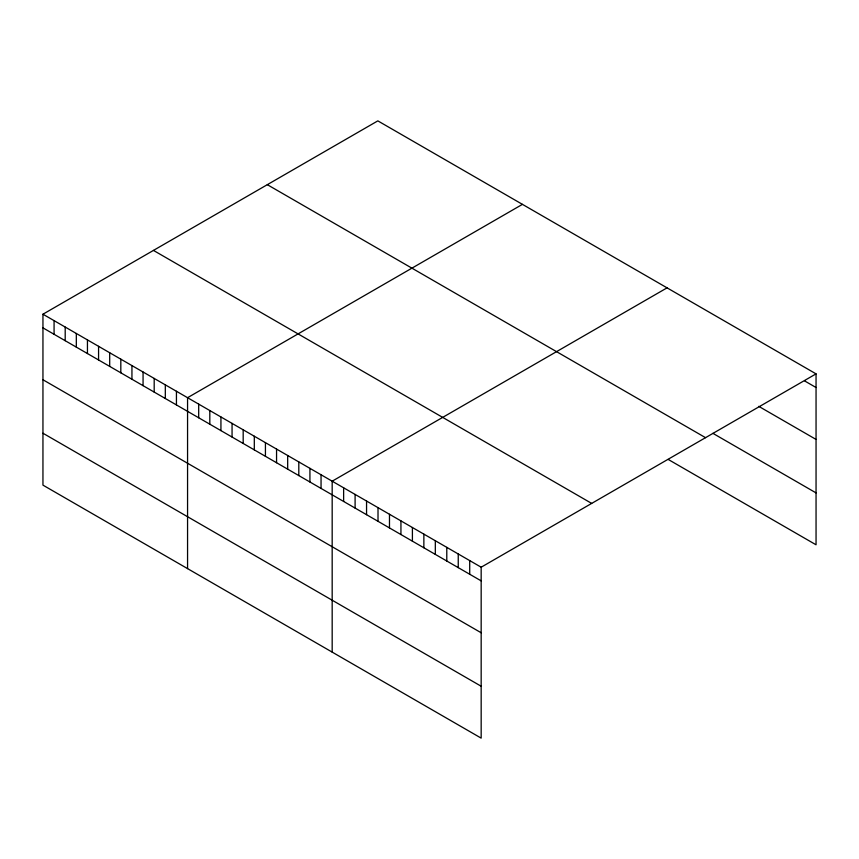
<?xml version="1.0" encoding="UTF-8"?>
<svg xmlns="http://www.w3.org/2000/svg" width="859" height="859" viewBox="0 0 859 859"><rect width="100%" height="100%" fill="white"/><g stroke="black" fill="none" stroke-linecap="round" stroke-linejoin="round"><path stroke-width="1.29" d="M42.95 314.211L481.169 567.208L481.169 738.128L42.95 485.131L42.95 314.211L377.831 120.872L816.05 373.869L816.05 544.789L668.205 459.436M522.444 204.356L187.563 397.696L187.563 568.615M667.056 287.851L332.175 481.19L332.175 652.11M481.169 567.208L816.05 373.869M804.593 380.902L816.05 387.516M758.744 406.339L816.05 439.421M712.895 433.333L816.05 492.894M267.321 184.674L705.54 437.671M153.46 250.409L591.679 503.406M42.95 327.859L481.169 580.867M42.95 379.753L481.169 632.761M42.95 433.226L481.169 686.234M469.712 560.594L469.712 574.241M458.244 553.98L458.244 567.627M446.787 547.366L446.787 561.013M435.32 540.74L435.32 554.399M423.863 534.126L423.863 547.774M412.406 527.512L412.406 541.159M400.938 520.898L400.938 534.545M389.481 514.273L389.481 527.931M378.014 507.658L378.014 521.306M366.557 501.044L366.557 514.691M355.1 494.43L355.1 508.077M343.632 487.805L343.632 501.463M321.051 474.769L321.051 488.417M309.927 468.348L309.927 481.996M298.803 461.927L298.803 475.575M287.679 455.506L287.679 469.154M276.555 449.074L276.555 462.733M265.431 442.653L265.431 456.312M254.307 436.232L254.307 449.88M243.183 429.811L243.183 443.459M232.059 423.39L232.059 437.038M220.935 416.969L220.935 430.617M209.811 410.548L209.811 424.196M198.687 404.127L198.687 417.775M176.439 391.274L176.439 404.933M165.315 384.853L165.315 398.501M154.19 378.432L154.19 392.08M143.066 372.011L143.066 385.659M131.942 365.59L131.942 379.238M120.818 359.169L120.818 372.817M109.694 352.748L109.694 366.396M98.57 346.317L98.57 359.975M87.446 339.896L87.446 353.554M76.322 333.475L76.322 347.122M65.198 327.054L65.198 340.701M54.074 320.632L54.074 334.28"/></g></svg>
